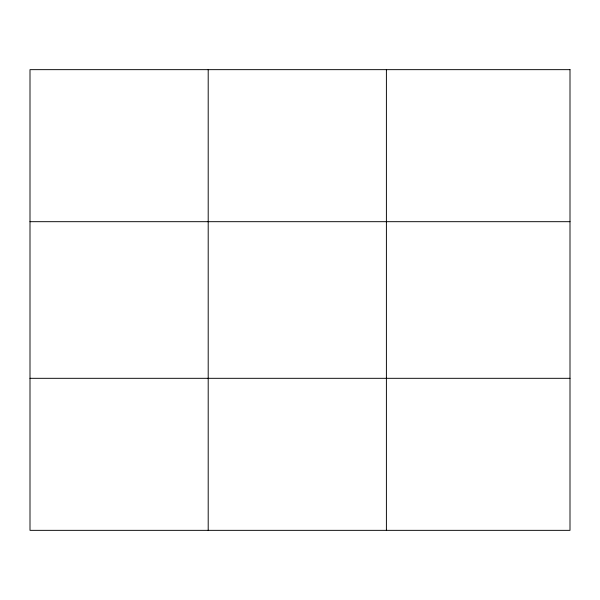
<?xml version="1.0" encoding="UTF-8"?>
<svg xmlns="http://www.w3.org/2000/svg" width="600" height="600" viewBox="0 0 600 600"><rect width="100%" height="100%" fill="white"/><g stroke="black" fill="none" stroke-linecap="round" stroke-linejoin="round"><path stroke-width="0.9" d="M30 221.685L570 221.685M30 378.315L570 378.315M386.4 69.653L386.4 530.347M208.2 69.653L208.2 530.347M570 69.653L570 530.347L30 530.347L30 69.653L570 69.653"/></g></svg>
